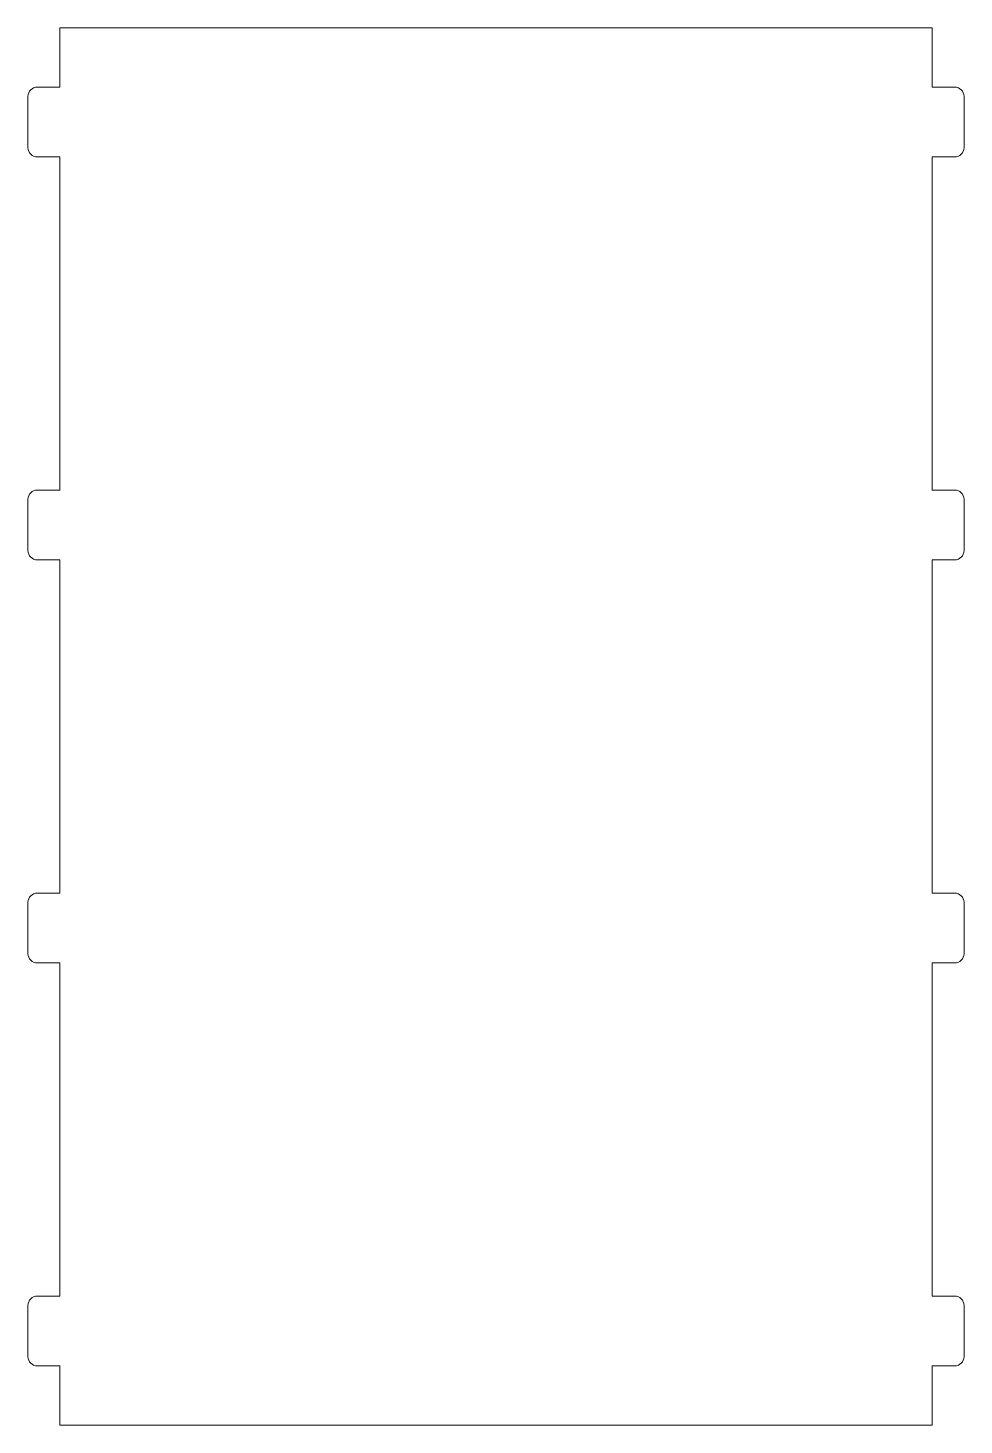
# Model space of a CAD drawing. Header units: millimetres. Extents: x -101 to 101, y -150 to 150.
import ezdxf

# ---------------------------------------------------------------- set-up
doc = ezdxf.new("R2010")
doc.units = ezdxf.units.MM

msp = doc.modelspace()

# ---------------------------------------------------------------- linework, layer by layer
at = {"color": 7, "linetype": 'Continuous', "lineweight": 15}
for p, q in [((-93.65, 150), (-93.65, 137.3)), ((93.65, 150), (-93.65, 150)), ((93.65, 137.3), (93.65, 150)), ((-100.51, 135.3), (-100.51, 124.3)), ((-93.65, 137.3), (-98.51, 137.3)), ((93.65, 137.3), (98.51, 137.3)), ((100.51, 135.3), (100.51, 124.3)), ((-98.51, 122.3), (-93.65, 122.3)), ((-93.65, 122.3), (-93.65, 50.77)), ((93.65, 50.77), (93.65, 122.3)), ((98.51, 122.3), (93.65, 122.3)), ((-100.51, 48.77), (-100.51, 37.77)), ((-93.65, 50.77), (-98.51, 50.77)), ((93.65, 50.77), (98.51, 50.77)), ((100.51, 48.77), (100.51, 37.77)), ((-98.51, 35.77), (-93.65, 35.77)), ((-93.65, 35.77), (-93.65, -35.77)), ((98.51, 35.77), (93.65, 35.77)), ((93.65, -35.77), (93.65, 35.77)), ((-93.65, -35.77), (-98.51, -35.77)), ((93.65, -35.77), (98.51, -35.77)), ((-100.51, -37.77), (-100.51, -48.77)), ((100.51, -37.77), (100.51, -48.77)), ((-98.51, -50.77), (-93.65, -50.77)), ((-93.65, -50.77), (-93.65, -122.3)), ((98.51, -50.77), (93.65, -50.77)), ((93.65, -122.3), (93.65, -50.77)), ((-93.65, -122.3), (-98.51, -122.3)), ((93.65, -122.3), (98.51, -122.3)), ((-100.51, -124.3), (-100.51, -135.3)), ((100.51, -124.3), (100.51, -135.3)), ((-98.51, -137.3), (-93.65, -137.3)), ((-93.65, -137.3), (-93.65, -150)), ((98.51, -137.3), (93.65, -137.3)), ((93.65, -150), (93.65, -137.3)), ((-93.65, -150), (93.65, -150))]:
    msp.add_line(p, q, dxfattribs=at)
for centre, start, end in [((-98.51, 135.3), 90, 180), ((98.51, 135.3), 0, 90), ((-98.51, 124.3), 180, 270), ((98.51, 124.3), 270, 0), ((-98.51, 48.77), 90, 180), ((98.51, 48.77), 0, 90), ((-98.51, 37.77), 180, 270), ((98.51, 37.77), 270, 0), ((-98.51, -37.77), 90, 180), ((98.51, -37.77), 0, 90), ((-98.51, -48.77), 180, 270), ((98.51, -48.77), 270, 0), ((-98.51, -124.3), 90, 180), ((98.51, -124.3), 0, 90), ((-98.51, -135.3), 180, 270), ((98.51, -135.3), 270, 0)]:
    msp.add_arc(centre, 2, start, end, dxfattribs=at)

doc.saveas('drawing.dxf')
